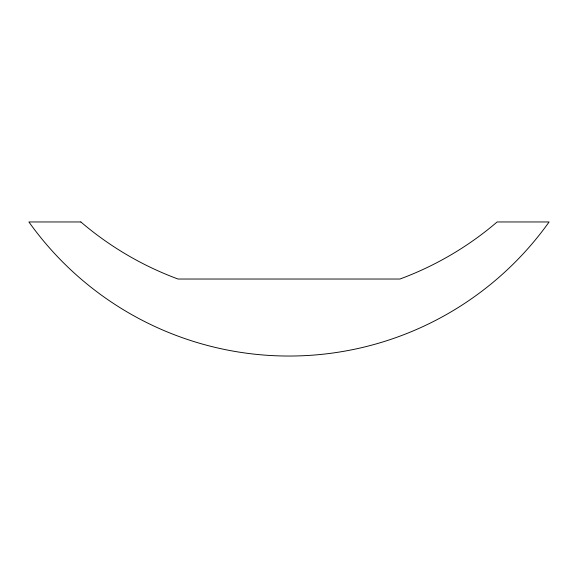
<?xml version="1.0" encoding="UTF-8"?>
<svg xmlns="http://www.w3.org/2000/svg" width="578" height="578" viewBox="0 0 578 578"><rect width="100%" height="100%" fill="white"/><g stroke="black" fill="none" stroke-linecap="round" stroke-linejoin="round"><path stroke-width="0.87" d="M80.862 221.959L28.9 221.959A319.323 319.323 0 0 0 549.1 221.959L497.131 221.959A320.075 320.075 0 0 1 399.94 279.029L178.053 279.029A320.075 320.075 0 0 1 80.862 221.959"/></g></svg>
